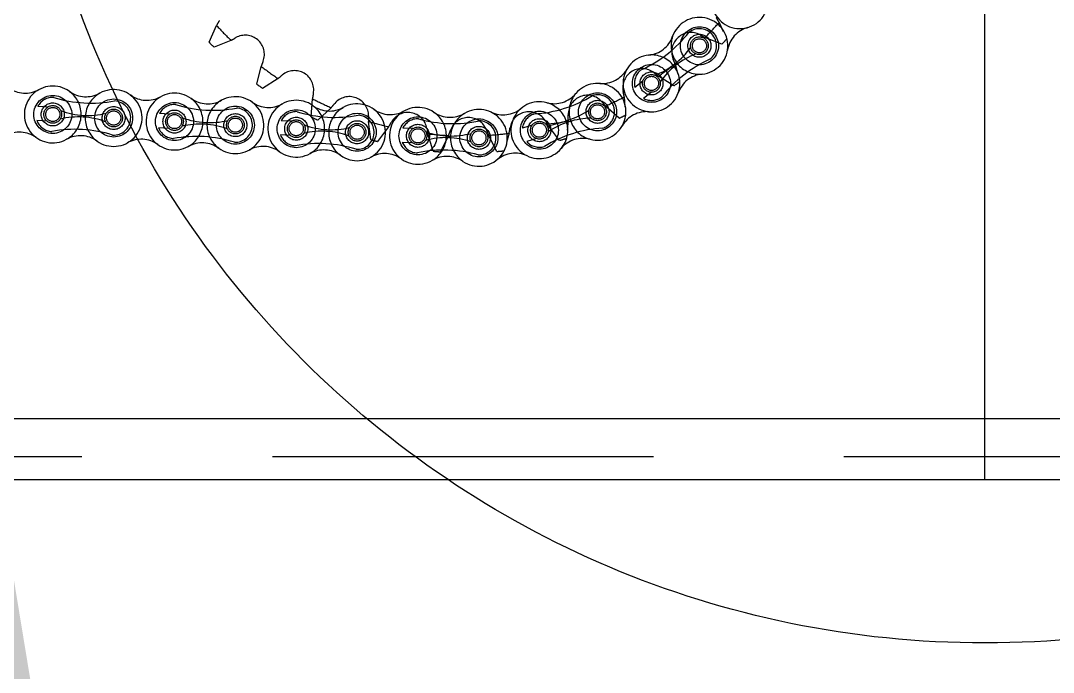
# Model space of a CAD drawing. Header units: metres. Extents: x 0 to 21025, y 0 to 14850.
# Drawn here: x 5627.9 to 5843, y 13505 to 13640.7 of the extents above; entities that cross this region are included whole.
import ezdxf

# ---------------------------------------------------------------- set-up
doc = ezdxf.new("R2010")
doc.units = ezdxf.units.M
doc.header["$LTSCALE"] = 25
doc.linetypes.add('HIDDEN2', pattern=[4.7625, 3.175, -1.5875])
doc.linetypes.add('PHANTOM', pattern=[63.5, 31.75, -6.35, 6.35, -6.35, 6.35, -6.35])
for name, color, linetype in [('SDM', 7, 'Continuous'), ('SL4', 4, 'Continuous'), ('SRE', 2, 'PHANTOM'), ('ST1', 7, 'HIDDEN2')]:
    doc.layers.add(name, color=color, linetype=linetype)
doc.styles.add('ROMANS', font='ROMANS.SHX')
doc.dimstyles.new('25___1-25', dxfattribs={"dimscale": 25, "dimtxt": 2.5, "dimasz": 2, "dimexe": 1.5, "dimexo": 1, "dimgap": 0.5, "dimtad": 1, "dimzin": 12, "dimtxsty": 'ROMANS', "dimcen": 0, "dimclrd": 256, "dimclre": 256, "dimclrt": 3, "dimazin": 3, "dimtfac": 1, "dimtmove": 0, "dimatfit": 0, "dimfxl": 1, "dimlwd": -1, "dimlwe": -1, "dimarcsym": 0})

msp = doc.modelspace()

# ---------------------------------------------------------------- linework, layer by layer
at = {"layer": 'SL4'}
for p, q in [((5828.736, 13545.133), (5828.736, 13789.133)), ((4926.236, 13557.896), (5828.736, 13557.896)), ((5828.736, 13545.133), (4926.236, 13545.133)), ((5873.974, 13545.133), (5828.736, 13545.133))]:
    msp.add_line(p, q, dxfattribs=at)
at = {"layer": 'SRE'}
msp.add_circle((5828.736, 13711.954), 200.805, dxfattribs=at)
at = {"layer": 'ST1'}
for p, q in [((5773.37, 13640.38), (5774.23, 13638.523)), ((5667.109, 13636.287), (5668.665, 13639.755)), ((5671.669, 13636.65), (5668.152, 13635.209)), ((5773.937, 13635.841), (5770.403, 13637.24)), ((5774.833, 13637.221), (5774.967, 13636.932)), ((5764.176, 13631.734), (5764.691, 13629.754)), ((5677.05, 13627.529), (5677.961, 13631.219)), ((5681.472, 13628.7), (5678.269, 13626.654)), ((5757.479, 13628.164), (5755.808, 13626.853)), ((5763.924, 13627.166), (5760.696, 13629.173)), ((5765.052, 13628.364), (5765.132, 13628.055)), ((5759.3, 13625.84), (5757.629, 13624.53)), ((5688.395, 13620.686), (5688.633, 13624.479)), ((5752.522, 13620.418), (5749.705, 13622.97)), ((5753.586, 13624.867), (5753.739, 13622.828)), ((5633.536, 13622.757), (5631.416, 13622.881)), ((5658.892, 13621.272), (5656.772, 13621.396)), ((5692.536, 13622.628), (5689.75, 13620.043)), ((5753.846, 13621.395), (5753.87, 13621.077)), ((5633.363, 13619.81), (5631.243, 13619.935)), ((5684.249, 13619.787), (5682.129, 13619.911)), ((5700.779, 13615.979), (5700.336, 13619.754)), ((5734.416, 13619.013), (5732.391, 13618.374)), ((5740.099, 13615.815), (5737.783, 13618.828)), ((5741.94, 13620.002), (5741.726, 13617.969)), ((5658.72, 13618.325), (5656.6, 13618.45)), ((5684.076, 13616.84), (5681.956, 13616.965)), ((5704.507, 13618.629), (5702.227, 13615.589)), ((5709.567, 13618.276), (5707.444, 13618.347)), ((5713.805, 13613.559), (5712.695, 13617.194)), ((5717, 13616.833), (5715.299, 13613.434)), ((5727.053, 13613.504), (5725.312, 13616.882)), ((5729.613, 13617.295), (5729.051, 13615.372)), ((5741.576, 13616.539), (5741.542, 13616.223)), ((5709.469, 13615.326), (5707.346, 13615.397)), ((5735.305, 13616.198), (5733.279, 13615.559)), ((5728.649, 13613.998), (5728.546, 13613.647)), ((4878.736, 13557.896), (5878.736, 13557.896)), ((5828.736, 13557.896), (5878.736, 13557.896)), ((5878.736, 13549.896), (4878.736, 13549.896))]:
    msp.add_line(p, q, dxfattribs=at)
for centre, radius in [((5769.257, 13635.519), 3.96), ((5769.257, 13635.519), 2.398), ((5769.257, 13635.519), 1.845), ((5769.257, 13635.519), 1.476), ((5759.261, 13627.685), 3.96), ((5759.261, 13627.685), 2.398), ((5759.261, 13627.685), 1.845), ((5759.261, 13627.685), 1.476), ((5634.555, 13621.219), 3.96), ((5748.027, 13621.761), 3.96), ((5634.555, 13621.219), 2.398), ((5634.555, 13621.219), 1.845), ((5647.233, 13620.477), 3.96), ((5659.911, 13619.734), 3.96), ((5748.027, 13621.761), 2.399), ((5748.027, 13621.761), 1.845), ((5748.027, 13621.761), 1.476), ((5634.555, 13621.219), 1.476), ((5647.233, 13620.477), 2.398), ((5647.233, 13620.477), 1.845), ((5647.233, 13620.477), 1.476), ((5659.911, 13619.734), 2.398), ((5659.911, 13619.734), 1.845), ((5659.911, 13619.734), 1.476), ((5672.589, 13618.992), 3.96), ((5672.589, 13618.992), 2.398), ((5672.589, 13618.992), 1.845), ((5685.268, 13618.249), 3.96), ((5697.946, 13617.507), 3.96), ((5735.916, 13617.939), 3.96), ((5672.589, 13618.992), 1.476), ((5685.268, 13618.249), 2.398), ((5685.268, 13618.249), 1.845), ((5685.268, 13618.249), 1.476), ((5697.946, 13617.507), 2.399), ((5697.946, 13617.507), 1.845), ((5697.946, 13617.507), 1.476), ((5710.624, 13616.764), 3.96), ((5710.624, 13616.764), 2.398), ((5723.317, 13616.34), 3.96), ((5723.317, 13616.34), 2.399), ((5735.916, 13617.939), 2.398), ((5735.916, 13617.939), 1.845), ((5735.916, 13617.939), 1.476), ((5710.624, 13616.764), 1.845), ((5710.624, 13616.764), 1.476), ((5723.317, 13616.34), 1.845), ((5723.317, 13616.34), 1.476)]:
    msp.add_circle(centre, radius, dxfattribs=at)
for centre, radius, start, end in [((5777.693, 13645.012), 5.92, 116.22554, 1.09216), ((5686.895, 13629.493), 20.92, 147.4472, 150.62448), ((5769.257, 13635.519), 5.92, 275.65427, 160.52089), ((5720.736, 13687.133), 70.4, 314.86961, 318.38635), ((5755.264, 13629.901), 20.92, 30.06005, 33.23733), ((5720.736, 13687.133), 70.4, 222.29818, 225.81492), ((5746.31, 13654.503), 26.322, 294.12773, 322.04743), ((5767.478, 13634.274), 4, 61.55516, 201.41508), ((5769.257, 13635.519), 3.552, 308.08758, 128.08758), ((5780.945, 13633.627), 5.92, 105.9399, 170.80652), ((5720.736, 13687.133), 73.9, 223.47506, 224.63805), ((5662.013, 13655.208), 20.92, 297.48862, 300.6659), ((5674.63, 13633.72), 4, 339.26945, 119.12937), ((5758.095, 13639.467), 5.92, 275.65427, 340.52089), ((5769.257, 13635.519), 5.92, 160.52092, 275.65424), ((5779.837, 13655.912), 20.92, 240.01863, 243.19591), ((5720.736, 13687.133), 73.9, 316.04648, 317.20948), ((5754.172, 13644.472), 16.175, 291.08058, 325.09458), ((5774.346, 13618.731), 16.175, 111.08058, 145.09458), ((5697.731, 13624.377), 20.92, 157.73292, 160.9102), ((5759.261, 13627.685), 5.92, 95.65427, 340.52089), ((5759.261, 13627.685), 5.92, 340.52089, 95.65426), ((5720.736, 13687.133), 70.4, 304.5839, 308.10063), ((5782.208, 13608.701), 26.322, 114.12773, 142.04743), ((5744.49, 13624.656), 20.92, 19.77434, 22.95162), ((5720.736, 13687.133), 70.4, 232.5839, 236.10063), ((5668.657, 13645.236), 20.92, 307.77434, 310.95162), ((5684.908, 13626.345), 4, 349.55516, 129.41508), ((5748.983, 13633.563), 5.92, 265.36863, 330.23525), ((5757.288, 13626.778), 4, 51.26945, 191.12937), ((5759.261, 13627.685), 3.552, 128.08758, 193.53421), ((5773.312, 13645.861), 20.92, 229.73292, 232.9102), ((5770.424, 13623.736), 5.92, 95.65427, 160.52089), ((5720.736, 13687.133), 73.9, 233.76077, 234.92376), ((5748.027, 13621.761), 5.92, 255.083, 139.94961), ((5720.736, 13687.133), 73.9, 305.76077, 306.92376), ((5628.8, 13631.566), 5.92, 234.21502, 299.08164), ((5634.555, 13621.219), 5.92, 54.21502, 299.08164), ((5634.555, 13621.219), 5.92, 299.08159, 54.21508), ((5641.478, 13630.824), 5.92, 234.21502, 299.08164), ((5647.233, 13620.477), 5.92, 119.08159, 234.21508), ((5647.233, 13620.477), 5.92, 234.21502, 119.08164), ((5654.156, 13630.081), 5.92, 234.21502, 299.08164), ((5659.911, 13619.734), 5.92, 54.21502, 299.08164), ((5709.306, 13621.277), 20.92, 168.01863, 171.19591), ((5733.214, 13647.598), 26.322, 273.55645, 301.47616), ((5738.964, 13629.38), 5.92, 255.083, 319.94961), ((5745.924, 13621.221), 4, 40.98373, 180.84365), ((5748.027, 13621.761), 5.92, 139.9496, 255.083), ((5748.027, 13621.761), 3.552, 287.51631, 107.51631), ((5732.952, 13621.419), 20.92, 9.48862, 12.6659), ((5634.555, 13621.219), 3.552, 86.64833, 152.09497), ((5642.595, 13649.895), 26.322, 252.68848, 280.60819), ((5647.233, 13620.477), 3.552, 266.64833, 86.64833), ((5659.911, 13619.734), 3.552, 86.64833, 152.09497), ((5667.951, 13648.41), 26.322, 252.68848, 280.60819), ((5659.911, 13619.734), 5.92, 299.08159, 54.21508), ((5666.835, 13629.339), 5.92, 234.21502, 299.08164), ((5672.589, 13618.992), 5.92, 119.08159, 234.21508), ((5672.589, 13618.992), 5.92, 234.21502, 119.08164), ((5679.513, 13628.596), 5.92, 234.21502, 299.08164), ((5685.268, 13618.249), 5.92, 54.21502, 299.08164), ((5685.268, 13618.249), 5.92, 299.08159, 54.21508), ((5720.736, 13687.133), 70.4, 242.86961, 246.38635), ((5692.191, 13627.854), 5.92, 234.21502, 299.08164), ((5676.975, 13636.61), 20.92, 318.06005, 321.23733), ((5696.338, 13620.925), 4, 359.84088, 139.7008), ((5697.946, 13617.507), 5.92, 234.21502, 119.08164), ((5735.916, 13617.939), 5.92, 75.083, 319.94961), ((5735.916, 13617.939), 5.92, 319.94964, 75.08297), ((5765.098, 13637.136), 20.92, 219.4472, 222.62448), ((5720.736, 13687.133), 70.4, 294.29818, 297.81492), ((5759.261, 13627.685), 3.552, 242.64094, 308.08758), ((5641.85, 13637.172), 16.175, 249.64134, 283.65533), ((5672.589, 13618.992), 3.552, 266.64833, 86.64833), ((5685.268, 13618.249), 3.552, 86.64833, 152.09497), ((5693.308, 13646.925), 26.322, 252.68848, 280.60819), ((5697.946, 13617.507), 5.92, 119.08159, 234.21508), ((5697.946, 13617.507), 3.552, 266.64833, 86.64833), ((5721.249, 13620.295), 20.92, 178.30435, 181.48162), ((5704.869, 13627.111), 5.92, 234.21502, 299.08164), ((5710.624, 13616.764), 5.92, 55.65436, 300.52098), ((5708.552, 13617.632), 4, 10.12659, 149.98651), ((5710.624, 13616.764), 5.92, 300.521, 55.65435), ((5717.304, 13626.54), 5.92, 235.65436, 300.52098), ((5723.317, 13616.34), 5.92, 120.52097, 235.65437), ((5723.317, 13616.34), 5.92, 235.65436, 120.52098), ((5728.359, 13627.053), 5.92, 244.79736, 309.66398), ((5733.75, 13617.783), 4, 30.69802, 170.55794), ((5735.916, 13617.939), 3.552, 107.51631, 172.96294), ((5737.05, 13635.444), 16.175, 270.50931, 304.5233), ((5721.022, 13620.293), 20.92, 359.20291, 2.38019), ((5720.736, 13687.133), 73.9, 295.47506, 296.63805), ((5758.305, 13615.883), 5.92, 85.36863, 150.23525), ((5634.555, 13621.219), 3.552, 201.2017, 266.64833), ((5639.938, 13604.523), 16.175, 69.64134, 103.65533), ((5665.294, 13603.038), 16.175, 69.64134, 103.65533), ((5667.206, 13635.687), 16.175, 249.64134, 283.65533), ((5692.563, 13634.202), 16.175, 249.64134, 283.65533), ((5720.736, 13687.133), 73.9, 244.04648, 245.20948), ((5720.736, 13687.133), 70.4, 253.15533, 256.67206), ((5686.7, 13629.608), 20.92, 328.34577, 331.52304), ((5710.624, 13616.764), 3.552, 88.08767, 153.53431), ((5717.942, 13645.633), 26.322, 254.12782, 282.04752), ((5721.158, 13616.574), 4, 20.41231, 160.27223), ((5723.317, 13616.34), 3.552, 268.08767, 88.08767), ((5755.458, 13630.019), 20.92, 209.16149, 212.33877), ((5746.893, 13604.256), 16.175, 90.50931, 124.5233), ((5720.736, 13687.133), 70.4, 284.01247, 287.52921), ((5627.631, 13611.614), 5.92, 54.21502, 119.08164), ((5639.193, 13591.801), 26.322, 72.68848, 100.60819), ((5640.31, 13610.872), 5.92, 54.21502, 119.08164), ((5659.911, 13619.734), 3.552, 201.2017, 266.64833), ((5664.549, 13590.316), 26.322, 72.68848, 100.60819), ((5685.268, 13618.249), 3.552, 201.2017, 266.64833), ((5690.651, 13601.553), 16.175, 69.64134, 103.65533), ((5717.516, 13632.895), 16.175, 251.08067, 285.09467), ((5733.175, 13621.46), 20.92, 188.59006, 191.76734), ((5720.736, 13687.133), 70.4, 263.44104, 266.95778), ((5697.518, 13624.455), 20.92, 338.63148, 341.80876), ((5744.702, 13624.737), 20.92, 198.87577, 202.05305), ((5720.736, 13687.133), 70.4, 273.72676, 277.24349), ((5709.083, 13621.317), 20.92, 348.91719, 352.09447), ((5750.729, 13592.102), 26.322, 93.55645, 121.47616), ((5652.988, 13610.129), 5.92, 54.21502, 119.08164), ((5665.666, 13609.387), 5.92, 54.21502, 119.08164), ((5678.344, 13608.644), 5.92, 54.21502, 119.08164), ((5689.906, 13588.831), 26.322, 72.68848, 100.60819), ((5720.736, 13687.133), 73.9, 254.3322, 255.49519), ((5710.624, 13616.764), 3.552, 202.64103, 268.08767), ((5716.425, 13600.209), 16.175, 71.08067, 105.09467), ((5735.916, 13617.939), 3.552, 222.06967, 287.51631), ((5720.736, 13687.133), 73.9, 285.18934, 286.35233), ((5744.979, 13610.32), 5.92, 75.083, 139.94961), ((5691.023, 13607.902), 5.92, 54.21502, 119.08164), ((5703.701, 13607.159), 5.92, 54.21502, 119.08164), ((5716, 13587.472), 26.322, 74.12782, 102.04752), ((5716.637, 13606.565), 5.92, 55.65436, 120.52098), ((5720.736, 13687.133), 73.9, 264.61791, 265.78091), ((5720.736, 13687.133), 73.9, 274.90363, 276.06662), ((5730.874, 13607.226), 5.92, 64.79736, 129.66398)]:
    msp.add_arc(centre, radius, start, end, dxfattribs=at)

# ---------------------------------------------------------------- leaders
at = {"layer": 'SDM'}
msp.add_leader([(5623.034, 13545.133), (5623.034, 13347.362), (5841.451, 13347.362)], dimstyle='25___1-25', override={"dimgap": 0.5, "dimtad": 0}, dxfattribs=at)

doc.saveas('drawing.dxf')
